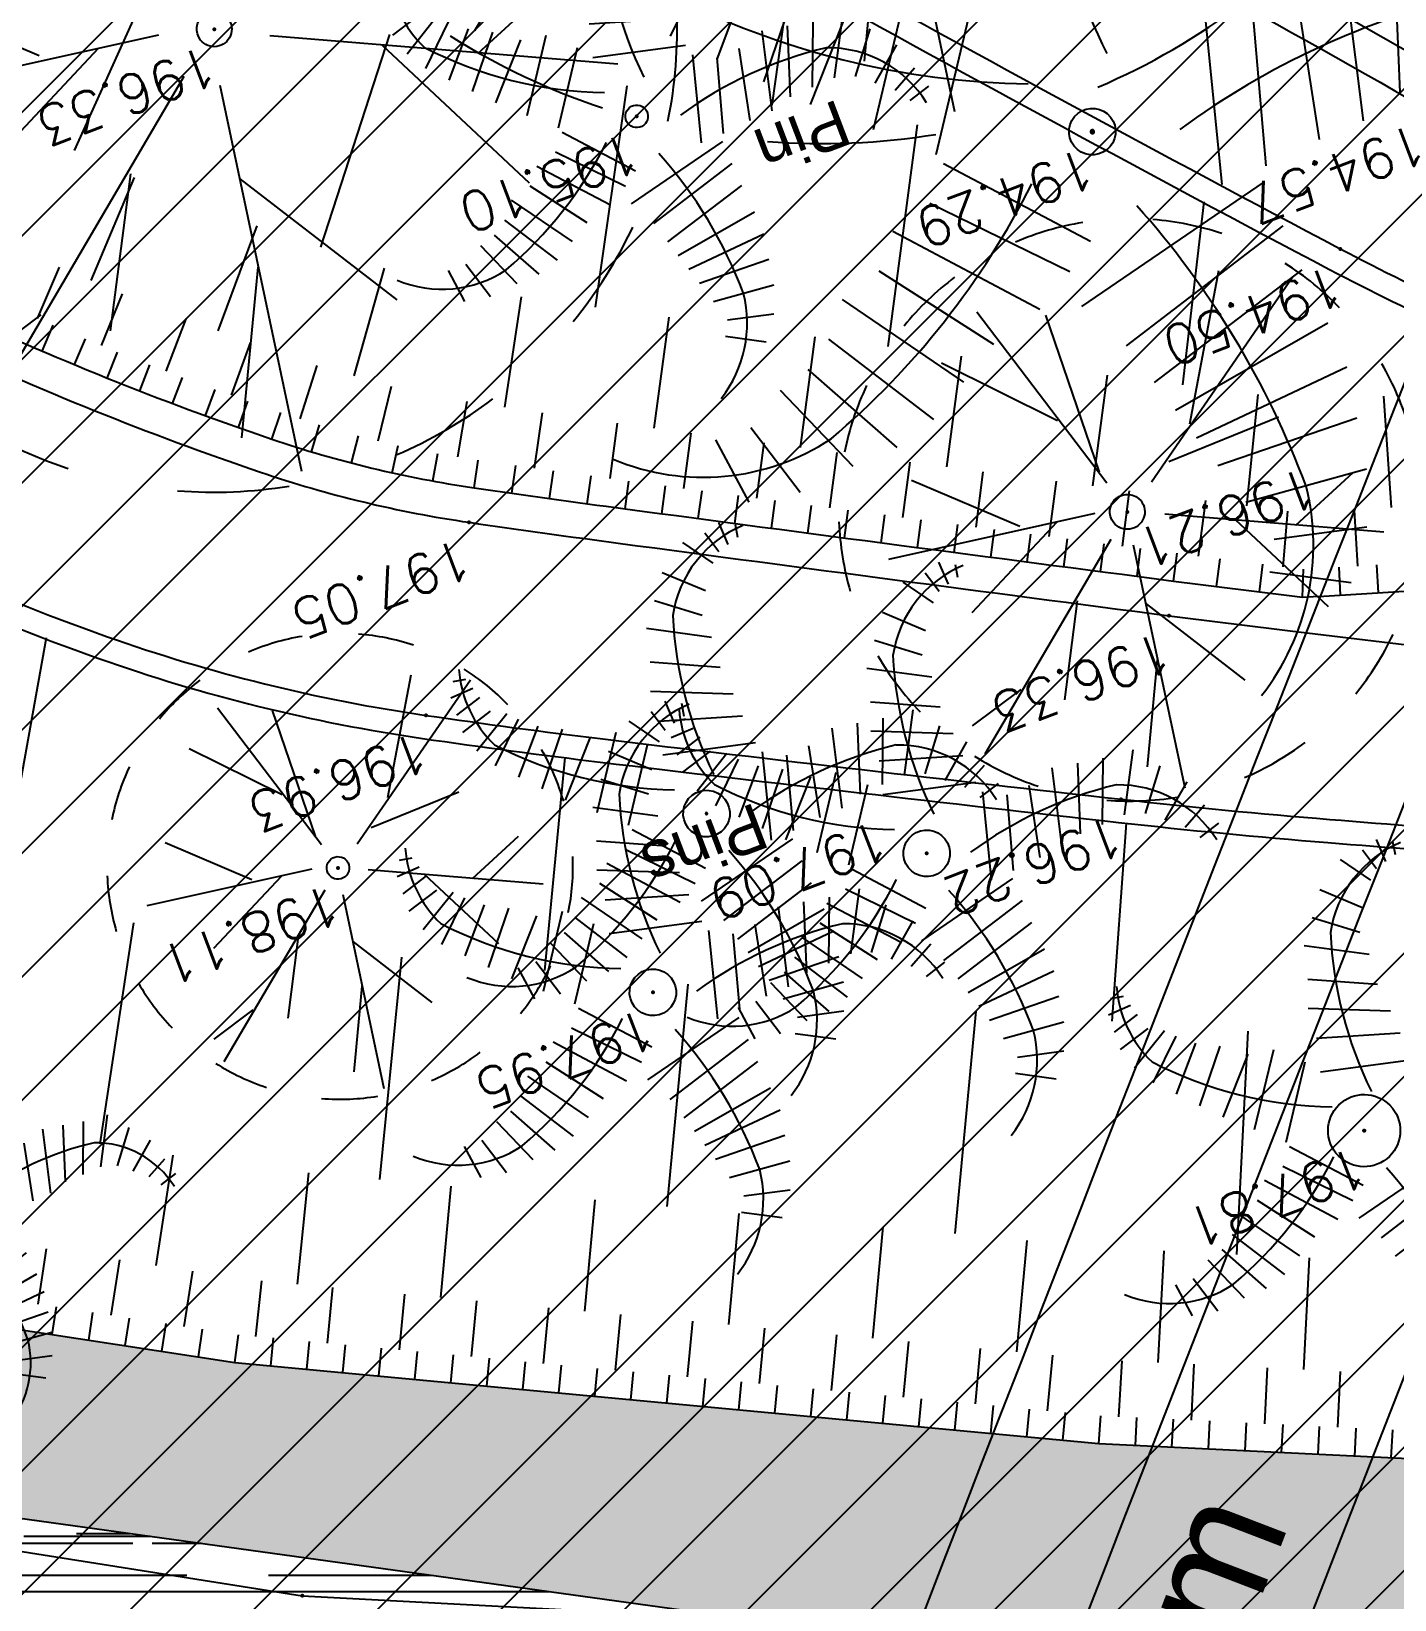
# Model space of a CAD drawing. Header units: metres. Extents: x 1841041 to 1841282, y 5171502 to 5171751.
# Drawn here: x 1841188.71 to 1841200.42, y 5171572.43 to 5171585.9 of the extents above; entities that cross this region are included whole.
import ezdxf
from ezdxf.lldxf.tags import DXFTag

# ---------------------------------------------------------------- set-up
doc = ezdxf.new("R2010")
doc.units = ezdxf.units.M
doc.header["$PDSIZE"] = -0.004
for name, color, linetype, true_color in [('DWG_280-140115-P - Général', 7, 'Continuous', 0x999999), ('Fond topo - SUPP', 7, 'Continuous', 0x999999), ('Fond topo - TAL', 7, 'Continuous', 0x7f3f00), ('Fond topo - TAL_HAC', 7, 'Continuous', 0xa57c00), ('Fond topo - VEG', 3, 'Continuous', 0x00ff00), ('Fond topo - VEG_TXT_ESSENCE', 3, 'Continuous', 0x00ff00), ('SA - béton balayé', 7, 'Continuous', 0xc0c0c0), ('SA - EBC', 7, 'Continuous', 0x4f7f3f), ('SA - gazon', 7, 'Continuous', 0xccffcc), ('SA - Limite terrain', 1, 'LIMITE_CADASTRALE', 0xff0000)]:
    doc.layers.add(name, color=color, linetype=linetype, true_color=true_color)
for name, color, linetype, lineweight, true_color in [('Fond topo - P', 3, 'Continuous', 50, 0x00ff00), ('Fond topo - VOI', 7, 'Continuous', 25, 0x999999), ('Fond topo - Z_500', 1, 'Continuous', 9, 0xff0000)]:
    doc.layers.add(name, color=color, linetype=linetype, lineweight=lineweight, true_color=true_color)
doc.layers.add('SA - limite revêtement', color=7, linetype='Continuous')
doc.styles.add('2000_ARIAL', font='arial.ttf', dxfattribs={"height": 0.4})
doc.styles.add('Futura Std Book', font='arial.ttf')
doc.styles.add('SIMPLEX', font='simplex_.ttf', dxfattribs={"height": 1.25})
tags = doc.linetypes.add('L16', pattern=[0.375, 0.3, -0.075]).pattern_tags.tags
tags[6:7] = [DXFTag(74, 4), DXFTag(75, 0), DXFTag(340, '0'), DXFTag(46, 0.0), DXFTag(50, 0.0), DXFTag(44, 0.0), DXFTag(45, 0.0)]
tags[4:5] = [DXFTag(74, 4), DXFTag(75, 0), DXFTag(340, '0'), DXFTag(46, 0.0), DXFTag(50, 0.0), DXFTag(44, 0.0), DXFTag(45, 0.0)]
tags = doc.linetypes.add('L8', pattern=[0.225, 0.15, -0.075]).pattern_tags.tags
tags[6:7] = [DXFTag(74, 4), DXFTag(75, 0), DXFTag(340, '0'), DXFTag(46, 0.0), DXFTag(50, 0.0), DXFTag(44, 0.0), DXFTag(45, 0.0)]
tags[4:5] = [DXFTag(74, 4), DXFTag(75, 0), DXFTag(340, '0'), DXFTag(46, 0.0), DXFTag(50, 0.0), DXFTag(44, 0.0), DXFTag(45, 0.0)]
tags = doc.linetypes.add('LIMITE_CADASTRALE', pattern=[13, 8, -2, 1, -2]).pattern_tags.tags
tags[10:11] = [DXFTag(74, 4), DXFTag(75, 0), DXFTag(340, '0'), DXFTag(46, 0.0), DXFTag(50, 0.0), DXFTag(44, 0.0), DXFTag(45, 0.0)]
tags[8:9] = [DXFTag(74, 4), DXFTag(75, 0), DXFTag(340, '0'), DXFTag(46, 0.0), DXFTag(50, 0.0), DXFTag(44, 0.0), DXFTag(45, 0.0)]
tags[6:7] = [DXFTag(74, 4), DXFTag(75, 0), DXFTag(340, '0'), DXFTag(46, 0.0), DXFTag(50, 0.0), DXFTag(44, 0.0), DXFTag(45, 0.0)]
tags[4:5] = [DXFTag(74, 4), DXFTag(75, 0), DXFTag(340, '0'), DXFTag(46, 0.0), DXFTag(50, 0.0), DXFTag(44, 0.0), DXFTag(45, 0.0)]
tags = doc.linetypes.add('STYLE_15', pattern=[0.833312, 0.5, -0.166624, 0.055544, -0.111144]).pattern_tags.tags
tags[10:11] = [DXFTag(74, 4), DXFTag(75, 0), DXFTag(340, '0'), DXFTag(46, 0.0), DXFTag(50, 0.0), DXFTag(44, 0.0), DXFTag(45, 0.0)]
tags[8:9] = [DXFTag(74, 4), DXFTag(75, 0), DXFTag(340, '0'), DXFTag(46, 0.0), DXFTag(50, 0.0), DXFTag(44, 0.0), DXFTag(45, 0.0)]
tags[6:7] = [DXFTag(74, 4), DXFTag(75, 0), DXFTag(340, '0'), DXFTag(46, 0.0), DXFTag(50, 0.0), DXFTag(44, 0.0), DXFTag(45, 0.0)]
tags[4:5] = [DXFTag(74, 4), DXFTag(75, 0), DXFTag(340, '0'), DXFTag(46, 0.0), DXFTag(50, 0.0), DXFTag(44, 0.0), DXFTag(45, 0.0)]

# ---------------------------------------------------------------- blocks, each defined once
blk = doc.blocks.new('PTOPO')
at = {"color": 0, "ltscale": 2}
blk.add_point((0, 0), dxfattribs=at)
blk = doc.blocks.new('RESINEUX')
at = {"ltscale": 2}
for p, q in [((-0.0742, 0.4288), (-0.0142, 0.4188)), ((-0.0942, 0.3888), (-0.0242, 0.3888)), ((-0.1042, 0.3388), (-0.0142, 0.3488)), ((-0.1142, 0.2988), (-0.0142, 0.3188)), ((-0.1142, 0.2589), (-0.0042, 0.2889)), ((-0.1042, 0.2189), (0.0158, 0.2589)), ((0.3258, 0.2489), (0.3458, 0.1689)), ((0.3658, 0.2489), (0.3658, 0.1889)), ((0.2858, 0.2389), (0.3258, 0.1589)), ((0.3958, 0.2389), (0.3958, 0.1889)), ((-0.0942, 0.1789), (0.0158, 0.2189)), ((0.2458, 0.2189), (0.2958, 0.1389)), ((0.4258, 0.2289), (0.4158, 0.1889)), ((0.4458, 0.2089), (0.4358, 0.1889)), ((0.2058, 0.1989), (0.2658, 0.1089)), ((-0.0942, 0.1289), (0.0358, 0.1889)), ((0.1658, 0.1789), (0.2258, 0.0789)), ((-0.0842, 0.0889), (0.0358, 0.1489)), ((0.1158, 0.1489), (0.2058, 0.0389)), ((-0.4442, 0.0589), (-0.3942, 0.1089)), ((-0.0742, 0.0589), (0.0558, 0.1189)), ((0.0658, 0.1189), (0.1558, 0.0089)), ((-0.1242, -0.0911), (-0.1142, 0.0989)), ((-0.4142, 0.0189), (-0.3742, 0.0889)), ((-0.3742, -0.0111), (-0.3342, 0.0889)), ((-0.3342, -0.0311), (-0.2942, 0.0889)), ((-0.2942, -0.0511), (-0.2642, 0.0889)), ((-0.2542, -0.0611), (-0.2342, 0.0889)), ((-0.2042, -0.0711), (-0.2042, 0.0889)), ((-0.1642, -0.0811), (-0.1642, 0.0889)), ((0.0458, -0.1411), (0.1258, -0.0011)), ((0.0958, -0.1511), (0.1758, -0.0311)), ((0.1358, -0.1611), (0.2258, -0.0511)), ((-0.1042, -0.0611), (0.0258, -0.1411)), ((0.1858, -0.1711), (0.2658, -0.0811)), ((-0.1142, -0.1011), (-0.0042, -0.1711)), ((0.2358, -0.1911), (0.3158, -0.1111)), ((-0.1242, -0.1511), (-0.0142, -0.2111)), ((0.2758, -0.2011), (0.3458, -0.1511)), ((-0.1342, -0.1911), (-0.0142, -0.2611)), ((0.3058, -0.2311), (0.3758, -0.1911)), ((-0.1342, -0.2311), (-0.0342, -0.3011)), ((0.3358, -0.2711), (0.3958, -0.2511)), ((-0.1442, -0.2711), (-0.0542, -0.3411)), ((0.3858, -0.2911), (0.3458, -0.2911)), ((-0.1542, -0.3111), (-0.0742, -0.3911)), ((0.3458, -0.3111), (0.3858, -0.3211)), ((0.3658, -0.3411), (0.3458, -0.3311)), ((-0.1742, -0.3411), (-0.1242, -0.4111)), ((-0.2042, -0.3611), (-0.1742, -0.4311)), ((-0.2642, -0.3911), (-0.2642, -0.4311)), ((-0.2342, -0.3811), (-0.2242, -0.4311))]:
    blk.add_line(p, q, dxfattribs=at)
for centre, major_axis, start_param, end_param in [((0.1258, 0.3258), (-0.1414, 0.1414), 6.018768, 7.001196), ((0.6266, 0.375), (0.4958, 0.4958), 2.407115, 2.808262), ((0.6156, -0.413), (-0.4942, 0.4942), 5.940864, 6.402329), ((0.3468, 0.0209), (0.1414, 0.1414), 0.208235, 0.940366), ((-0.2712, 0.2319), (-0.1485, 0.1485), 1.039501, 1.948538), ((-0.1323, 0.7717), (0.5413, 0.5413), 3.632642, 4.003215), ((0, 0), (-0.00113, 0.00113), 3.926991, 7.068583), ((0, 0), (-0.00113, 0.00113), 0.785398, 3.926991), ((-0.0912, -0.738), (0.4956, 0.4956), 0.182257, 0.588325), ((-0.7447, -0.0468), (-0.4954, 0.4954), 3.50903, 3.906773), ((0.1628, -0.3001), (-0.1414, 0.1414), 3.670881, 4.697746), ((-0.2652, -0.2121), (-0.1414, 0.1414), 2.259521, 3.289317)]:
    blk.add_ellipse(centre, major_axis=major_axis, ratio=1, start_param=start_param, end_param=end_param, dxfattribs=at)
blk = doc.blocks.new('VEG14')
at = {"ltscale": 2, "flags": 128}
for points in [[(0.5, 0, -1), (-0.5, 0, -1)], [(0.016, 0, -1), (-0.016, 0, -1)]]:
    blk.add_lwpolyline(points, format="xyb", close=True, dxfattribs=at)
blk = doc.blocks.new('VEG12')
at = {"color": 0, "ltscale": 2}
for p, q in [((0.0182, 0.0574), (0.1004, 0.4729)), ((0.0575, 0.2534), (0.1455, 0.4147)), ((0.0379, 0.1585), (-0.0659, 0.3441)), ((-0.1588, 0.086), (-0.246, 0.2846)), ((0.0498, 0.0338), (0.3916, 0.2859)), ((0.1439, 0.1075), (0.23, 0.254)), ((0.2917, 0.2086), (0.3924, 0.2333)), ((-0.0523, 0.0298), (-0.3836, 0.2046)), ((-0.25, 0.1351), (-0.3756, 0.0911)), ((0.1229, -0.0299), (0.3172, 0.0554)), ((0.0576, -0.0177), (0.4119, -0.0841)), ((-0.0527, -0.0292), (-0.4124, -0.2566)), ((-0.0936, -0.0498), (-0.2956, -0.0465)), ((0.1841, -0.0476), (0.3231, -0.1928)), ((0.0183, -0.0574), (0.1076, -0.4128)), ((0.0226, -0.0796), (0.0016, -0.3618)), ((-0.1518, -0.0948), (-0.3, -0.3159)), ((0.0537, -0.1885), (0.1973, -0.3567))]:
    blk.add_line(p, q, dxfattribs=at)
at = {"ltscale": 2}
for start, end in [(90, 103.8462), (62.3077, 76.1538), (117.6923, 131.5385), (34.6154, 48.4615), (145.3846, 159.2308), (6.9231, 20.7692), (173.0769, 186.9231), (339.2308, 353.0769), (200.7692, 214.6154), (311.5385, 325.3846), (228.4615, 242.3077), (283.8462, 297.6923), (256.1538, 270)]:
    blk.add_arc((0, 0), 0.497, start, end, dxfattribs=at)
blk = doc.blocks.new('VEG14A')
at = {"ltscale": 2, "flags": 128}
for points in [[(0.5, 0, -1), (-0.5, 0, -1)], [(0.016, 0, -1), (-0.016, 0, -1)]]:
    blk.add_lwpolyline(points, format="xyb", close=True, dxfattribs=at)
blk = doc.blocks.new('RESINEUXA')
at = {"ltscale": 2}
for p, q in [((-0.0742, 0.4288), (-0.0142, 0.4188)), ((-0.0942, 0.3888), (-0.0242, 0.3888)), ((-0.1042, 0.3388), (-0.0142, 0.3488)), ((-0.1142, 0.2988), (-0.0142, 0.3188)), ((-0.1142, 0.2589), (-0.0042, 0.2889)), ((-0.1042, 0.2189), (0.0158, 0.2589)), ((0.3258, 0.2489), (0.3458, 0.1689)), ((0.3658, 0.2489), (0.3658, 0.1889)), ((-0.0942, 0.1789), (0.0158, 0.2189)), ((0.2458, 0.2189), (0.2958, 0.1389)), ((0.2858, 0.2389), (0.3258, 0.1589)), ((0.3958, 0.2389), (0.3958, 0.1889)), ((0.4258, 0.2289), (0.4158, 0.1889)), ((0.2058, 0.1989), (0.2658, 0.1089)), ((0.4458, 0.2089), (0.4358, 0.1889)), ((-0.0942, 0.1289), (0.0358, 0.1889)), ((0.1658, 0.1789), (0.2258, 0.0789)), ((-0.0842, 0.0889), (0.0358, 0.1489)), ((0.1158, 0.1489), (0.2058, 0.0389)), ((-0.4442, 0.0589), (-0.3942, 0.1089)), ((-0.0742, 0.0589), (0.0558, 0.1189)), ((0.0658, 0.1189), (0.1558, 0.0089)), ((-0.4142, 0.0189), (-0.3742, 0.0889)), ((-0.3742, -0.0111), (-0.3342, 0.0889)), ((-0.3342, -0.0311), (-0.2942, 0.0889)), ((-0.2942, -0.0511), (-0.2642, 0.0889)), ((-0.2542, -0.0611), (-0.2342, 0.0889)), ((-0.2042, -0.0711), (-0.2042, 0.0889)), ((-0.1642, -0.0811), (-0.1642, 0.0889)), ((-0.1242, -0.0911), (-0.1142, 0.0989)), ((0.0458, -0.1411), (0.1258, -0.0011)), ((0.0958, -0.1511), (0.1758, -0.0311)), ((0.1358, -0.1611), (0.2258, -0.0511)), ((-0.1042, -0.0611), (0.0258, -0.1411)), ((-0.1142, -0.1011), (-0.0042, -0.1711)), ((0.1858, -0.1711), (0.2658, -0.0811)), ((0.2358, -0.1911), (0.3158, -0.1111)), ((-0.1242, -0.1511), (-0.0142, -0.2111)), ((0.2758, -0.2011), (0.3458, -0.1511)), ((-0.1342, -0.1911), (-0.0142, -0.2611)), ((0.3058, -0.2311), (0.3758, -0.1911)), ((-0.1342, -0.2311), (-0.0342, -0.3011)), ((0.3358, -0.2711), (0.3958, -0.2511)), ((-0.1442, -0.2711), (-0.0542, -0.3411)), ((0.3858, -0.2911), (0.3458, -0.2911)), ((-0.1542, -0.3111), (-0.0742, -0.3911)), ((0.3458, -0.3111), (0.3858, -0.3211)), ((-0.1742, -0.3411), (-0.1242, -0.4111)), ((0.3658, -0.3411), (0.3458, -0.3311)), ((-0.2042, -0.3611), (-0.1742, -0.4311)), ((-0.2642, -0.3911), (-0.2642, -0.4311)), ((-0.2342, -0.3811), (-0.2242, -0.4311))]:
    blk.add_line(p, q, dxfattribs=at)
for centre, major_axis, start_param, end_param in [((0.1258, 0.3258), (-0.1414, 0.1414), 6.018768, 7.001196), ((0.6266, 0.375), (0.4958, 0.4958), 2.407115, 2.808262), ((0.6156, -0.413), (-0.4942, 0.4942), 5.940864, 6.402329), ((0.3468, 0.0209), (0.1414, 0.1414), 0.208235, 0.940366), ((-0.2712, 0.2319), (-0.1485, 0.1485), 1.039501, 1.948538), ((-0.1323, 0.7717), (0.5413, 0.5413), 3.632642, 4.003215), ((0, 0), (-0.00113, 0.00113), 3.926991, 7.068583), ((0, 0), (-0.00113, 0.00113), 0.785398, 3.926991), ((-0.0912, -0.738), (0.4956, 0.4956), 0.182257, 0.588325), ((-0.7447, -0.0468), (-0.4954, 0.4954), 3.50903, 3.906773), ((0.1628, -0.3001), (-0.1414, 0.1414), 3.670881, 4.697746), ((-0.2652, -0.2121), (-0.1414, 0.1414), 2.259521, 3.289317)]:
    blk.add_ellipse(centre, major_axis=major_axis, ratio=1, start_param=start_param, end_param=end_param, dxfattribs=at)

msp = doc.modelspace()

# ---------------------------------------------------------------- hatches: boundary and pattern name
at = {"layer": 'SA - béton balayé', "true_color": 0x333333}
h = msp.add_hatch(dxfattribs=at)
h.set_pattern_fill('BETON_BALAYE', color=250, scale=0.5, style=0, pattern_type=2)
h.set_pattern_definition([(0, (0, 0), (1.1, 0.5), [7.5, -1, 2.5, -0.5]), (0, (0.665, 0.25), (-0.5, 0.665), [1.5, -0.165, 3, -0.375]), (0, (0.25, 0.425), (2.6, 0.335), [4, -0.7, 2, -0.5])])
h.paths.add_polyline_path([(1841182.8, 5171571.317), (1841183.546, 5171574.016, 0.027041), (1841185.928, 5171573.505), (1841195.64, 5171572.157, -0.047056), (1841206.407, 5171570.627), (1841211.053, 5171569.306, -0.160303), (1841221.316, 5171562.812), (1841219.146, 5171561.043, 0.161283), (1841210.285, 5171566.614), (1841205.721, 5171567.913, 0.047135), (1841195.447, 5171569.363), (1841194.594, 5171569.475), (1841191.034, 5171569.969), (1841185.49, 5171570.739, -0.028482)])
at = {"layer": 'SA - EBC'}
h = msp.add_hatch(dxfattribs=at)
h.set_pattern_fill('_USER', color=256, scale=0.75, angle=-315, style=0, pattern_type=0)
h.set_pattern_definition([(-315, (0, 0), (-0.53033008589, 0.53033008589), [])])
h.paths.add_polyline_path([(1841240.534, 5171532.517), (1841223.858, 5171528.248), (1841224.01, 5171523.735), (1841215.546, 5171521.188), (1841206.867, 5171520.73), (1841199.288, 5171522.079, -0.324865), (1841192.336, 5171537.762, -0.281489), (1841198.593, 5171544.348), (1841208.019, 5171546.089, 0.169529), (1841223.027, 5171552.904, 0.334069), (1841223.933, 5171558.384, 0.093266), (1841218.106, 5171565.785, 0.153139), (1841209.915, 5171569.383), (1841196.461, 5171570.747), (1841184.639, 5171572.666, -0.164253), (1841172.868, 5171578.891), (1841170.874, 5171582.969), (1841169.21, 5171588.234), (1841165.841, 5171613.228, 0.439037), (1841171.519, 5171626.789, -0.093363), (1841170.025, 5171632.776, 0.104272), (1841169.166, 5171635.926), (1841165.419, 5171643.527), (1841173.007, 5171649.253), (1841177.046, 5171643.718), (1841174.916, 5171642.14), (1841179.537, 5171635.905, -0.200983), (1841180.559, 5171631.747), (1841180.292, 5171622.575), (1841180.777, 5171620.648), (1841185.185, 5171612.577), (1841196.958, 5171597.371), (1841207.556, 5171599.215, 0.121418), (1841225.087, 5171583.268, 0.010183), (1841229.876, 5171580.798), (1841223.376, 5171579.977), (1841224.011, 5171569.377), (1841231.451, 5171569.403), (1841238.914, 5171543.826), (1841240.956, 5171534.586)])
at = {"layer": 'SA - gazon'}
msp.add_hatch(color=256, dxfattribs=at).paths.add_polyline_path([(1841158.202, 5171605.768, 0.034701), (1841160.193, 5171604.258, -0.162566), (1841166.08, 5171596.86), (1841169.157, 5171588.428), (1841170.012, 5171586.459), (1841170.804, 5171584.558), (1841173.493, 5171582.465), (1841175.457, 5171579.882), (1841178.024, 5171578.14), (1841182.005, 5171576.487), (1841186.068, 5171575.141), (1841190.463, 5171574.469), (1841197.882, 5171573.772), (1841202.907, 5171573.528), (1841204.792, 5171574.002), (1841210.008, 5171575.365, -0.035858), (1841211.538, 5171573.732, -0.034053), (1841212.826, 5171571.902, -0.057157), (1841214.371, 5171568.541), (1841214.226, 5171568.209, 0.043289), (1841211.053, 5171569.306), (1841206.407, 5171570.627, 0.047056), (1841195.64, 5171572.157), (1841185.928, 5171573.505, -0.272031), (1841168.218, 5171588.085), (1841165.207, 5171596.324, 0.166338), (1841159.662, 5171603.41, -0.025418), (1841158.553, 5171604.162), (1841158.361, 5171604.689), (1841158.24, 5171605.302)])

# ---------------------------------------------------------------- linework, layer by layer
at = {"layer": 'DWG_280-140115-P - Général', "color": 8, "linetype": 'STYLE_15', "ltscale": 10, "true_color": 0x808080, "elevation": 0, "flags": 128}
for points in [[(1841178.794, 5171511.652, -0.068959), (1841193.224, 5171564.104, -0.008808), (1841215.322, 5171619.15, -0.045205), (1841239.704, 5171671.472)], [(1841179.897, 5171513.317, -0.064022), (1841193.781, 5171561.912, -0.008808), (1841215.879, 5171616.958, -0.045205), (1841240.262, 5171669.28)], [(1841181.258, 5171510.394, -0.067016), (1841195.482, 5171561.328, -0.008808), (1841217.58, 5171616.374, -0.045205), (1841241.962, 5171668.696)]]:
    msp.add_lwpolyline(points, format="xyb", dxfattribs=at)
at = {"layer": 'Fond topo - SUPP', "linetype": 'L16', "ltscale": 2, "flags": 128}
msp.add_lwpolyline([(1841165.25, 5171596.204), (1841168.171, 5171588.041, 0.051756), (1841171.899, 5171581.767, 0.076838), (1841175.254, 5171578.462, 0.017992), (1841179.45, 5171575.662), (1841182.745, 5171574.158), (1841185.372, 5171573.466), (1841188.527, 5171572.861), (1841191.041, 5171572.465), (1841195.492, 5171572.229), (1841199.646, 5171571.838), (1841203.787, 5171571.189), (1841210.295, 5171569.414), (1841214.371, 5171568.541), (1841218.04, 5171567.458), (1841221.18, 5171564.657), (1841223.593, 5171559.968), (1841225.479, 5171555.311), (1841228.295, 5171548.594), (1841230.576, 5171541.493), (1841231.485, 5171538.365), (1841231.875, 5171537.59, 0.229196), (1841234.17, 5171535.897), (1841235.232, 5171536.511), (1841235.86, 5171538.083), (1841235.939, 5171541.921), (1841235.86, 5171545.77), (1841234.649, 5171552.603), (1841234.041, 5171555.731), (1841232.709, 5171563.433), (1841231.665, 5171569.898), (1841230.846, 5171577.14)], format="xyb", dxfattribs=at)
at = {"layer": 'Fond topo - TAL', "linetype": 'L8', "ltscale": 2, "flags": 128}
for points in [[(1841203.627, 5171581.989, 0.20257), (1841203.225, 5171582.347, -0.007879), (1841200.953, 5171583.322, -0.016125), (1841199.863, 5171583.853, -0.005612), (1841195.291, 5171586.331, -0.02311), (1841194.201, 5171587.005, -0.026569), (1841192.519, 5171588.294, -0.038682), (1841191.475, 5171589.334, -0.007175), (1841190.482, 5171590.525, -0.004925), (1841189.08, 5171592.291, -0.003634), (1841187.286, 5171594.632, -0.005756), (1841186.18, 5171596.133, -0.020865), (1841184.798, 5171598.233, -0.015288), (1841183.13, 5171601.218, -0.009987), (1841181.988, 5171603.53, -0.024217), (1841181.576, 5171604.529, -0.004069), (1841181.157, 5171605.738, -0.001172), (1841179.748, 5171609.938, -0.00153), (1841178.267, 5171614.436, -0.006278), (1841177.922, 5171615.542, -0.029549), (1841177.709, 5171616.446, -0.007898), (1841177.182, 5171619.796, -0.009535), (1841176.839, 5171622.613, -0.026337), (1841176.8, 5171623.398)], [(1841167.579, 5171602.565, 0.001165), (1841169.392, 5171599.854, 0.002306), (1841170.318, 5171598.49, 0.000306), (1841173.507, 5171593.845, 0.003733), (1841173.773, 5171593.464, 0.02303), (1841175.109, 5171591.753, 0.010697), (1841178.207, 5171588.297, 0.003772), (1841178.521, 5171587.966, 0.001383), (1841179.382, 5171587.078, 0.036619), (1841182.601, 5171584.226, 0.037524), (1841186.121, 5171581.937, 0.040286), (1841189.294, 5171580.515, 0.049171), (1841192.074, 5171579.828, 0.006034), (1841193.598, 5171579.625, 0.002064), (1841198.051, 5171579.107, 0.007761), (1841199.849, 5171578.934, 0.004422), (1841202.983, 5171578.708), (1841206.334, 5171578.158)]]:
    msp.add_lwpolyline(points, format="xyb", dxfattribs=at)
at = {"layer": 'Fond topo - TAL', "ltscale": 2, "flags": 128}
for points in [[(1841165.559, 5171615.384), (1841165.376, 5171613.655), (1841165.842, 5171612.243), (1841168.318, 5171606.711, 0.017224), (1841169.16, 5171604.599, 0.043052), (1841169.576, 5171603.838, 0.001178), (1841171.452, 5171601.027, 0.002428), (1841172.371, 5171599.672, 0.001967), (1841175.11, 5171595.708, 0.009053), (1841175.718, 5171594.868, 0.021509), (1841176.292, 5171594.169, 0.003756), (1841179.872, 5171590.234, 0.006031), (1841182.014, 5171587.971, 0.008025), (1841183.668, 5171586.319, 0.048459), (1841185.329, 5171584.998, 0.034307), (1841187.983, 5171583.525, 0.027604), (1841190.779, 5171582.399, 0.045742), (1841192.516, 5171581.981, 0.003042), (1841193.814, 5171581.8, 0.000841), (1841198.524, 5171581.18, 0.002454), (1841199.632, 5171581.041, 0.019667), (1841202.562, 5171581.299)], [(1841212.045, 5171583.855, -0.342514), (1841206.678, 5171582.603), (1841202.553, 5171584.578), (1841196.76, 5171587.875), (1841194.002, 5171589.743), (1841191.88, 5171591.69), (1841189.445, 5171594.752), (1841186.551, 5171599.012), (1841184.65, 5171602.137)]]:
    msp.add_lwpolyline(points, format="xyb", dxfattribs=at)
msp.add_lwpolyline([(1841166.72, 5171603.863), (1841166.184, 5171603.033), (1841165.884, 5171601.475), (1841166.322, 5171599.467), (1841167.51, 5171597.064), (1841168.602, 5171594.574), (1841169.077, 5171592.555), (1841169.462, 5171589.779), (1841170.012, 5171586.459), (1841170.804, 5171584.558), (1841173.493, 5171582.465), (1841175.457, 5171579.882), (1841178.024, 5171578.14), (1841182.005, 5171576.487), (1841186.068, 5171575.141), (1841190.463, 5171574.469), (1841197.882, 5171573.772), (1841202.907, 5171573.528), (1841204.792, 5171574.002)], dxfattribs=at)
at = {"layer": 'Fond topo - TAL_HAC', "ltscale": 2}
for p, q in [((1841189.085, 5171584.877), (1841189.873, 5171586.628)), ((1841195.078, 5171585.266), (1841195.23, 5171586.369)), ((1841191.2, 5171584.047), (1841191.793, 5171585.873)), ((1841193.558, 5171583.533), (1841193.831, 5171585.434)), ((1841196.074, 5171583.195), (1841196.325, 5171585.099)), ((1841189.228, 5171583.761), (1841189.601, 5171584.646)), ((1841198.604, 5171582.864), (1841198.788, 5171584.436)), ((1841190.32, 5171583.329), (1841190.653, 5171584.229)), ((1841188.766, 5171583.435), (1841188.957, 5171583.875)), ((1841191.488, 5171582.941), (1841191.746, 5171583.866)), ((1841189.317, 5171583.203), (1841189.498, 5171583.647)), ((1841192.78, 5171582.672), (1841192.925, 5171583.621)), ((1841188.808, 5171583.155), (1841188.903, 5171583.376)), ((1841189.872, 5171582.982), (1841190.044, 5171583.431)), ((1841194.064, 5171582.493), (1841194.191, 5171583.445)), ((1841189.086, 5171583.038), (1841189.178, 5171583.259)), ((1841190.433, 5171582.775), (1841190.595, 5171583.226)), ((1841195.321, 5171582.326), (1841195.447, 5171583.278)), ((1841189.365, 5171582.923), (1841189.455, 5171583.146)), ((1841196.577, 5171582.161), (1841196.702, 5171583.112)), ((1841189.646, 5171582.812), (1841189.733, 5171583.036)), ((1841189.927, 5171582.704), (1841190.012, 5171582.929)), ((1841191.022, 5171582.573), (1841191.169, 5171583.03)), ((1841197.832, 5171581.996), (1841197.956, 5171582.948)), ((1841190.21, 5171582.6), (1841190.292, 5171582.825)), ((1841191.694, 5171582.385), (1841191.807, 5171582.852)), ((1841190.494, 5171582.498), (1841190.574, 5171582.724)), ((1841192.378, 5171582.247), (1841192.456, 5171582.721)), ((1841199.152, 5171581.826), (1841199.251, 5171582.781)), ((1841200.397, 5171581.81), (1841200.33, 5171582.767)), ((1841190.779, 5171582.399), (1841190.856, 5171582.626)), ((1841191.12, 5171582.29), (1841191.189, 5171582.52)), ((1841193.036, 5171582.149), (1841193.103, 5171582.624)), ((1841193.684, 5171582.06), (1841193.748, 5171582.535)), ((1841191.464, 5171582.194), (1841191.525, 5171582.426)), ((1841194.317, 5171581.975), (1841194.38, 5171582.451)), ((1841191.812, 5171582.11), (1841191.864, 5171582.344)), ((1841192.163, 5171582.039), (1841192.206, 5171582.275)), ((1841194.944, 5171581.892), (1841195.007, 5171582.368)), ((1841195.572, 5171581.809), (1841195.635, 5171582.285)), ((1841192.516, 5171581.981), (1841192.551, 5171582.219)), ((1841192.84, 5171581.934), (1841192.874, 5171582.172)), ((1841193.165, 5171581.889), (1841193.198, 5171582.126)), ((1841196.2, 5171581.726), (1841196.263, 5171582.202)), ((1841196.828, 5171581.643), (1841196.89, 5171582.119)), ((1841193.489, 5171581.844), (1841193.522, 5171582.082)), ((1841193.814, 5171581.8), (1841193.846, 5171582.038)), ((1841194.128, 5171581.758), (1841194.16, 5171581.996)), ((1841197.456, 5171581.561), (1841197.518, 5171582.037)), ((1841194.442, 5171581.716), (1841194.474, 5171581.954)), ((1841194.756, 5171581.675), (1841194.787, 5171581.913)), ((1841195.07, 5171581.633), (1841195.101, 5171581.871)), ((1841198.084, 5171581.479), (1841198.146, 5171581.955)), ((1841198.739, 5171581.394), (1841198.8, 5171581.87)), ((1841195.384, 5171581.591), (1841195.415, 5171581.829)), ((1841195.698, 5171581.55), (1841195.729, 5171581.788)), ((1841196.012, 5171581.509), (1841196.043, 5171581.747)), ((1841199.466, 5171581.303), (1841199.504, 5171581.781)), ((1841200.107, 5171581.308), (1841200.077, 5171581.787)), ((1841196.326, 5171581.467), (1841196.357, 5171581.705)), ((1841196.64, 5171581.426), (1841196.671, 5171581.664)), ((1841196.954, 5171581.385), (1841196.985, 5171581.623)), ((1841197.268, 5171581.344), (1841197.299, 5171581.582)), ((1841197.582, 5171581.303), (1841197.613, 5171581.541)), ((1841197.896, 5171581.262), (1841197.927, 5171581.5)), ((1841198.21, 5171581.221), (1841198.241, 5171581.459)), ((1841198.524, 5171581.18), (1841198.555, 5171581.418)), ((1841198.893, 5171581.133), (1841198.923, 5171581.371)), ((1841199.263, 5171581.086), (1841199.292, 5171581.325)), ((1841200.285, 5171581.079), (1841200.269, 5171581.318)), ((1841199.632, 5171581.041), (1841199.641, 5171581.281)), ((1841199.959, 5171581.059), (1841199.945, 5171581.298)), ((1841188.436, 5171578.426), (1841188.844, 5171580.695)), ((1841193.125, 5171577.835), (1841193.3, 5171579.665)), ((1841197.997, 5171577.4), (1841198.12, 5171579.1)), ((1841189.304, 5171576.346), (1841189.594, 5171578.244)), ((1841191.708, 5171576.039), (1841191.895, 5171577.95)), ((1841194.175, 5171575.807), (1841194.355, 5171577.719)), ((1841196.648, 5171575.575), (1841196.828, 5171577.487)), ((1841199.067, 5171575.396), (1841199.166, 5171577.313)), ((1841189.787, 5171575.301), (1841189.932, 5171576.25)), ((1841190.999, 5171575.142), (1841191.096, 5171576.097)), ((1841192.23, 5171575.026), (1841192.32, 5171575.982)), ((1841193.467, 5171574.91), (1841193.557, 5171575.866)), ((1841194.704, 5171574.794), (1841194.793, 5171575.749)), ((1841195.94, 5171574.677), (1841196.03, 5171575.633)), ((1841197.177, 5171574.561), (1841197.266, 5171575.517)), ((1841188.773, 5171574.97), (1841188.845, 5171575.445)), ((1841198.392, 5171574.468), (1841198.444, 5171575.426)), ((1841189.4, 5171574.874), (1841189.473, 5171575.349)), ((1841190.028, 5171574.778), (1841190.101, 5171575.253)), ((1841199.644, 5171574.407), (1841199.691, 5171575.366)), ((1841190.643, 5171574.693), (1841190.695, 5171575.17)), ((1841191.258, 5171574.635), (1841191.303, 5171575.113)), ((1841191.876, 5171574.577), (1841191.921, 5171575.055)), ((1841192.495, 5171574.519), (1841192.54, 5171574.997)), ((1841188.893, 5171574.709), (1841188.929, 5171574.946)), ((1841189.207, 5171574.661), (1841189.243, 5171574.898)), ((1841189.521, 5171574.613), (1841189.557, 5171574.85)), ((1841193.113, 5171574.461), (1841193.158, 5171574.939)), ((1841193.731, 5171574.403), (1841193.776, 5171574.881)), ((1841189.835, 5171574.565), (1841189.871, 5171574.802)), ((1841190.149, 5171574.517), (1841190.185, 5171574.754)), ((1841190.463, 5171574.469), (1841190.492, 5171574.707)), ((1841194.349, 5171574.345), (1841194.394, 5171574.823)), ((1841194.968, 5171574.287), (1841195.013, 5171574.764)), ((1841195.586, 5171574.228), (1841195.631, 5171574.706)), ((1841190.772, 5171574.44), (1841190.794, 5171574.679)), ((1841191.081, 5171574.411), (1841191.103, 5171574.65)), ((1841191.39, 5171574.382), (1841191.413, 5171574.621)), ((1841191.699, 5171574.353), (1841191.722, 5171574.592)), ((1841196.204, 5171574.17), (1841196.249, 5171574.648)), ((1841196.823, 5171574.112), (1841196.867, 5171574.59)), ((1841192.008, 5171574.324), (1841192.031, 5171574.563)), ((1841192.318, 5171574.295), (1841192.34, 5171574.534)), ((1841192.627, 5171574.266), (1841192.649, 5171574.505)), ((1841192.936, 5171574.237), (1841192.958, 5171574.475)), ((1841193.245, 5171574.207), (1841193.267, 5171574.446)), ((1841197.441, 5171574.054), (1841197.486, 5171574.532)), ((1841198.053, 5171574.003), (1841198.082, 5171574.483)), ((1841198.679, 5171573.973), (1841198.702, 5171574.453)), ((1841193.554, 5171574.178), (1841193.577, 5171574.417)), ((1841193.863, 5171574.149), (1841193.886, 5171574.388)), ((1841194.172, 5171574.12), (1841194.195, 5171574.359)), ((1841194.482, 5171574.091), (1841194.504, 5171574.33)), ((1841194.791, 5171574.062), (1841194.813, 5171574.301)), ((1841199.307, 5171573.943), (1841199.33, 5171574.422)), ((1841199.935, 5171573.912), (1841199.958, 5171574.392)), ((1841195.1, 5171574.033), (1841195.122, 5171574.272)), ((1841195.409, 5171574.004), (1841195.431, 5171574.243)), ((1841195.718, 5171573.975), (1841195.741, 5171574.214)), ((1841196.027, 5171573.946), (1841196.05, 5171574.185)), ((1841196.336, 5171573.917), (1841196.359, 5171574.156)), ((1841196.646, 5171573.888), (1841196.668, 5171574.127)), ((1841196.955, 5171573.859), (1841196.977, 5171574.098)), ((1841197.264, 5171573.83), (1841197.286, 5171574.069)), ((1841197.573, 5171573.801), (1841197.595, 5171574.04)), ((1841197.882, 5171573.772), (1841197.899, 5171574.011)), ((1841198.196, 5171573.756), (1841198.208, 5171573.996)), ((1841198.51, 5171573.741), (1841198.522, 5171573.981)), ((1841198.824, 5171573.726), (1841198.836, 5171573.966)), ((1841199.138, 5171573.711), (1841199.15, 5171573.95)), ((1841199.452, 5171573.695), (1841199.464, 5171573.935)), ((1841199.766, 5171573.68), (1841199.778, 5171573.92)), ((1841200.08, 5171573.665), (1841200.092, 5171573.905)), ((1841200.394, 5171573.65), (1841200.406, 5171573.889))]:
    msp.add_line(p, q, dxfattribs=at)
at = {"layer": 'Fond topo - VOI', "linetype": 'L16', "ltscale": 2, "flags": 128}
for points in [[(1841168.035, 5171606.61, 0.017224), (1841168.886, 5171604.479, 0.043052), (1841169.326, 5171603.672, 0.001178), (1841171.203, 5171600.86, 0.002428), (1841172.124, 5171599.503, 0.001967), (1841174.864, 5171595.537, 0.009053), (1841175.478, 5171594.688, 0.021509), (1841176.068, 5171593.969, 0.003756), (1841179.652, 5171590.031, 0.006031), (1841181.798, 5171587.762, 0.008025), (1841183.459, 5171586.103, 0.048459), (1841185.165, 5171584.746, 0.034307), (1841187.856, 5171583.253, 0.027604), (1841190.682, 5171582.115, 0.045742), (1841192.473, 5171581.684, 0.003042), (1841193.774, 5171581.503, 0.000841), (1841198.485, 5171580.882, 0.002454), (1841199.596, 5171580.744, 0.00119), (1841201.89, 5171580.474, 0.272986), (1841203.69, 5171581.124, 0.522962), (1841203.296, 5171582.534, -0.007861), (1841201.035, 5171583.504, -0.016125), (1841199.956, 5171584.03, -0.005612), (1841195.388, 5171586.506, -0.02311), (1841194.314, 5171587.17, -0.026569), (1841192.648, 5171588.446, -0.038682), (1841191.627, 5171589.464, -0.007175), (1841190.637, 5171590.651, -0.004925), (1841189.238, 5171592.414, -0.003634), (1841187.445, 5171594.753, -0.005756), (1841186.342, 5171596.25, -0.020865), (1841184.97, 5171598.336, -0.015288), (1841183.308, 5171601.31, -0.009987), (1841182.169, 5171603.615, -0.024217), (1841181.765, 5171604.596, -0.004069), (1841181.346, 5171605.802, -0.001172), (1841179.938, 5171610.002, -0.00153), (1841178.457, 5171614.498, -0.006278), (1841178.113, 5171615.599, -0.029549), (1841177.906, 5171616.481, -0.007898), (1841177.38, 5171619.824, -0.009535), (1841177.038, 5171622.633, -0.030494), (1841177.002, 5171623.518, -0.019597), (1841177.048, 5171624.307, -0.007385), (1841177.285, 5171626.392, -0.007038), (1841177.62, 5171628.739, -0.024758), (1841177.758, 5171629.4, -0.031167), (1841177.987, 5171630.097, 0.016245), (1841178.465, 5171631.421, 0.011406), (1841178.868, 5171632.762, 0.007491), (1841179.403, 5171634.824, 0.04895), (1841179.46, 5171635.225, 0.0172), (1841179.471, 5171636.376)], [(1841200.438, 5171592.991), (1841198.078, 5171594.253), (1841188.176, 5171600.413), (1841186.064, 5171601.834), (1841183.871, 5171603.081, 0.006613), (1841184.238, 5171602.169, 0.025333), (1841184.349, 5171601.937, 0.010824), (1841185.963, 5171599.113, 0.015467), (1841187.194, 5171597.199, 0.008576), (1841188.835, 5171594.9, 0.01028), (1841190.276, 5171593.034, 0.011064), (1841191.4, 5171591.7, 0.012766), (1841192.429, 5171590.591, 0.028526), (1841193.741, 5171589.392, 0.027273), (1841195.243, 5171588.299, 0.02091), (1841196.603, 5171587.498, -0.007089), (1841200.676, 5171585.247, -0.011935), (1841202.974, 5171583.861, -0.007297), (1841206.641, 5171581.452), (1841211.498, 5171577.249), (1841212.943, 5171575.914), (1841216.456, 5171572.224), (1841218.04, 5171567.458)], [(1841167.746, 5171602.675, 0.001165), (1841169.558, 5171599.966, 0.002306), (1841170.483, 5171598.603, 0.000306), (1841173.671, 5171593.959, 0.003733), (1841173.936, 5171593.58, 0.02303), (1841175.261, 5171591.883, 0.010697), (1841178.353, 5171588.433, 0.003772), (1841178.665, 5171588.105, 0.001383), (1841179.525, 5171587.218, 0.036619), (1841182.722, 5171584.385, 0.037524), (1841186.217, 5171582.112, 0.040286), (1841189.361, 5171580.704, 0.049171), (1841192.103, 5171580.026, 0.006034), (1841193.622, 5171579.824, 0.002064), (1841198.073, 5171579.306, 0.007761), (1841199.865, 5171579.133, 0.004436), (1841203.006, 5171578.907), (1841206.404, 5171578.349), (1841208.136, 5171577.31)]]:
    msp.add_lwpolyline(points, format="xyb", dxfattribs=at)
at = {"layer": 'SA - limite revêtement', "flags": 128}
msp.add_lwpolyline([(1841153.206, 5171612.846), (1841154.602, 5171609.184, 0.155428), (1841159.662, 5171603.41, -0.162256), (1841165.141, 5171596.517), (1841168.218, 5171588.085, 0.272031), (1841185.928, 5171573.505), (1841195.64, 5171572.157, -0.047056)], format="xyb", dxfattribs=at)
at = {"layer": 'SA - Limite terrain', "ltscale": 0.5}
msp.add_open_spline([(1841077.148, 5171583.553), (1841078.819, 5171584.595), (1841080.49, 5171585.638), (1841083.664, 5171586.861), (1841086.838, 5171588.083), (1841093.711, 5171590.735), (1841100.584, 5171593.386), (1841105.835, 5171595.38), (1841111.086, 5171597.373), (1841112.783, 5171598.016), (1841114.48, 5171598.659), (1841120.144, 5171600.798), (1841125.807, 5171602.936), (1841137.979, 5171607.582), (1841150.151, 5171612.227), (1841152.241, 5171613.017), (1841154.331, 5171613.807), (1841157.624, 5171615.009), (1841160.918, 5171616.21), (1841160.894, 5171617.273), (1841160.87, 5171618.335), (1841160.842, 5171619.242), (1841160.815, 5171620.149), (1841160.788, 5171621.056), (1841160.76, 5171621.962), (1841160.713, 5171623.534), (1841160.666, 5171625.105), (1841160.65, 5171625.629), (1841160.634, 5171626.153), (1841160.584, 5171627.253), (1841160.533, 5171628.354), (1841160.518, 5171628.685), (1841160.503, 5171629.017), (1841160.48, 5171629.51), (1841160.458, 5171630.004), (1841160.008, 5171632.996), (1841159.557, 5171635.989), (1841161.416, 5171637.129), (1841163.274, 5171638.269), (1841163.062, 5171638.62), (1841162.85, 5171638.97), (1841163.132, 5171639.178), (1841163.413, 5171639.387), (1841163.466, 5171639.334), (1841163.52, 5171639.282), (1841164.038, 5171639.682), (1841164.556, 5171640.082), (1841164.648, 5171639.962), (1841164.741, 5171639.842), (1841166.344, 5171640.478), (1841167.783, 5171641.548), (1841166.833, 5171642.782), (1841165.884, 5171644.015), (1841169.436, 5171646.693), (1841172.988, 5171649.371), (1841174.754, 5171650.702), (1841176.52, 5171652.033), (1841176.562, 5171652.065), (1841176.604, 5171652.098), (1841176.583, 5171652.125), (1841176.562, 5171652.152), (1841191.178, 5171663.382), (1841205.795, 5171674.612), (1841207.539, 5171675.957), (1841209.283, 5171677.303), (1841213.68, 5171676.869), (1841218.077, 5171676.436), (1841224.138, 5171669.22), (1841230.199, 5171662.004), (1841229.455, 5171661.412), (1841228.711, 5171660.821), (1841230.314, 5171658.673), (1841231.917, 5171656.525), (1841232.043, 5171656.617), (1841232.17, 5171656.708), (1841232.372, 5171656.428), (1841232.575, 5171656.148), (1841232.451, 5171656.059), (1841232.328, 5171655.969), (1841232.663, 5171655.506), (1841232.999, 5171655.043), (1841233.051, 5171655.081), (1841233.104, 5171655.119), (1841233.508, 5171654.297), (1841234.371, 5171654.751), (1841235.089, 5171655.242), (1841235.806, 5171655.732), (1841235.743, 5171655.833), (1841235.681, 5171655.933), (1841236.005, 5171656.142), (1841236.329, 5171656.35), (1841236.53, 5171656.027), (1841236.731, 5171655.704), (1841236.69, 5171655.677), (1841236.649, 5171655.651), (1841240.859, 5171649.081), (1841245.068, 5171642.512), (1841245.316, 5171642.137), (1841245.563, 5171641.762), (1841246.368, 5171640.454), (1841247.173, 5171639.145), (1841247.777, 5171638.093), (1841248.381, 5171637.04), (1841248.966, 5171636.026), (1841249.551, 5171635.012), (1841249.717, 5171634.703), (1841249.883, 5171634.395), (1841250.399, 5171633.314), (1841250.915, 5171632.234), (1841251.406, 5171631.065), (1841251.898, 5171629.896), (1841252.568, 5171628.101), (1841253.238, 5171626.305), (1841253.563, 5171625.376), (1841253.889, 5171624.446), (1841254.265, 5171623.34), (1841254.642, 5171622.235), (1841255.134, 5171620.703), (1841255.626, 5171619.171), (1841256.972, 5171614.602), (1841258.318, 5171610.034), (1841260.018, 5171603.956), (1841261.718, 5171597.878), (1841261.649, 5171597.471), (1841261.579, 5171597.063), (1841255.231, 5171594.584), (1841248.882, 5171592.105), (1841248.776, 5171592.327), (1841248.67, 5171592.548), (1841246.784, 5171591.747), (1841244.897, 5171590.945), (1841242.725, 5171590.022), (1841240.552, 5171589.099), (1841236.933, 5171587.662), (1841233.313, 5171586.225), (1841233.492, 5171583.109), (1841233.67, 5171579.993), (1841236.323, 5171570.916), (1841238.976, 5171561.84), (1841241.513, 5171558.133), (1841244.049, 5171554.427), (1841242.923, 5171553.125), (1841241.796, 5171551.823), (1841241.41, 5171551.356), (1841241.024, 5171550.889), (1841240.713, 5171550.265), (1841240.402, 5171549.641), (1841239.986, 5171547.808), (1841239.57, 5171545.975), (1841239.534, 5171544.717), (1841239.499, 5171543.459), (1841239.692, 5171542.348), (1841239.886, 5171541.236), (1841240.081, 5171539.923), (1841240.277, 5171538.61), (1841240.912, 5171536.095), (1841241.546, 5171533.58), (1841243.014, 5171531.501), (1841244.481, 5171529.421), (1841227.512, 5171525.461), (1841210.543, 5171521.501), (1841206.604, 5171520.748), (1841202.664, 5171519.995), (1841201.249, 5171519.723), (1841199.834, 5171519.451), (1841198.395, 5171519.201), (1841196.956, 5171518.952), (1841194.089, 5171518.458), (1841191.222, 5171517.964), (1841187.46, 5171517.221), (1841183.698, 5171516.477), (1841181.491, 5171516.11), (1841179.284, 5171515.742), (1841171.622, 5171514.451), (1841163.959, 5171513.159), (1841163.66, 5171515.636), (1841163.361, 5171518.113), (1841161.425, 5171520.351), (1841159.488, 5171522.59), (1841159.231, 5171523.557), (1841158.974, 5171524.524), (1841157.967, 5171529.943), (1841156.959, 5171535.361), (1841153.722, 5171536.254), (1841150.485, 5171537.146), (1841149.694, 5171541.102), (1841148.903, 5171545.057), (1841151.559, 5171547.094), (1841154.215, 5171549.131), (1841153.197, 5171554.379), (1841152.179, 5171559.627), (1841150.262, 5171559.173), (1841148.344, 5171558.719), (1841148.332, 5171558.768), (1841148.321, 5171558.817), (1841145.057, 5171557.992), (1841141.793, 5171557.167), (1841136.485, 5171555.864), (1841131.176, 5171554.561), (1841120.489, 5171551.958), (1841109.801, 5171549.355), (1841104.946, 5171548.16), (1841100.091, 5171546.965), (1841095.661, 5171545.873), (1841091.231, 5171544.781), (1841091.156, 5171544.642), (1841091.08, 5171544.503), (1841088.933, 5171543.954), (1841086.785, 5171543.404), (1841084.885, 5171542.931), (1841082.985, 5171542.457), (1841083.035, 5171542.261), (1841083.086, 5171542.065), (1841079.452, 5171541.173), (1841075.819, 5171540.281), (1841074.961, 5171551.046), (1841074.102, 5171561.812), (1841074.142, 5171561.815), (1841074.182, 5171561.818), (1841074.04, 5171563.776), (1841073.899, 5171565.734), (1841073.884, 5171565.934), (1841073.87, 5171566.133), (1841073.601, 5171569.428), (1841073.333, 5171572.722), (1841073.339, 5171574.679), (1841073.345, 5171576.635), (1841073.965, 5171578.536), (1841074.585, 5171580.437), (1841075.867, 5171581.995), (1841077.148, 5171583.553)], degree=2, knots=[0, 0, 0, 0.01, 0.01, 0.02, 0.02, 0.03, 0.03, 0.04, 0.04, 0.05, 0.05, 0.06, 0.06, 0.07, 0.07, 0.08, 0.08, 0.09, 0.09, 0.1, 0.1, 0.11, 0.11, 0.12, 0.12, 0.13, 0.13, 0.14, 0.14, 0.15, 0.15, 0.16, 0.16, 0.17, 0.17, 0.18, 0.18, 0.19, 0.19, 0.2, 0.2, 0.21, 0.21, 0.22, 0.22, 0.23, 0.23, 0.24, 0.24, 0.25, 0.25, 0.26, 0.26, 0.27, 0.27, 0.28, 0.28, 0.29, 0.29, 0.3, 0.3, 0.31, 0.31, 0.32, 0.32, 0.33, 0.33, 0.34, 0.34, 0.35, 0.35, 0.36, 0.36, 0.37, 0.37, 0.38, 0.38, 0.39, 0.39, 0.4, 0.4, 0.41, 0.41, 0.42, 0.42, 0.43, 0.43, 0.44, 0.44, 0.45, 0.45, 0.46, 0.46, 0.47, 0.47, 0.48, 0.48, 0.49, 0.49, 0.5, 0.5, 0.51, 0.51, 0.52, 0.52, 0.53, 0.53, 0.54, 0.54, 0.55, 0.55, 0.56, 0.56, 0.57, 0.57, 0.58, 0.58, 0.59, 0.59, 0.6, 0.6, 0.61, 0.61, 0.62, 0.62, 0.63, 0.63, 0.64, 0.64, 0.65, 0.65, 0.66, 0.66, 0.67, 0.67, 0.68, 0.68, 0.69, 0.69, 0.7, 0.7, 0.71, 0.71, 0.72, 0.72, 0.73, 0.73, 0.74, 0.74, 0.75, 0.75, 0.76, 0.76, 0.77, 0.77, 0.78, 0.78, 0.79, 0.79, 0.8, 0.8, 0.81, 0.81, 0.82, 0.82, 0.83, 0.83, 0.84, 0.84, 0.85, 0.85, 0.86, 0.86, 0.87, 0.87, 0.88, 0.88, 0.89, 0.89, 0.9, 0.9, 0.91, 0.91, 0.92, 0.92, 0.93, 0.93, 0.94, 0.94, 0.95, 0.95, 0.96, 0.96, 0.97, 0.97, 0.98, 0.98, 0.99, 0.99, 1, 1, 1.01, 1.01, 1.02, 1.02, 1.03, 1.03, 1.04, 1.04, 1.05, 1.05, 1.06, 1.06, 1.07, 1.07, 1.08, 1.08, 1.09, 1.09, 1.1, 1.1, 1.11, 1.11, 1.12, 1.12, 1.13, 1.13, 1.14, 1.14, 1.15, 1.15, 1.15], dxfattribs=at)

# ---------------------------------------------------------------- block references
at = {"layer": 'Fond topo - P', "ltscale": 2}
ref = msp.add_blockref('PTOPO', (1841190.285, 5171585.919), dxfattribs=dict(at, rotation=200.7892219420549))
ref.add_attrib('ALT', '196.33', (1841190.227, 5171585.79), dxfattribs={"layer": 'Fond topo - Z_500', "ltscale": 2, "height": 0.34, "rotation": 200.7892, "style": 'SIMPLEX'})
ref = msp.add_blockref('PTOPO', (1841200.676, 5171585.247), dxfattribs=dict(at, rotation=200.7892219420549))
ref.add_attrib('ALT', '194.57', (1841200.618, 5171585.119), dxfattribs={"layer": 'Fond topo - Z_500', "ltscale": 2, "height": 0.34, "rotation": 200.7892, "style": 'SIMPLEX'})
ref = msp.add_blockref('PTOPO', (1841193.913, 5171585.171), dxfattribs=dict(at, rotation=200.7892219420549))
ref.add_attrib('ALT', '195.10', (1841193.855, 5171585.042), dxfattribs={"layer": 'Fond topo - Z_500', "ltscale": 2, "height": 0.34, "rotation": 200.7892, "style": 'SIMPLEX'})
ref = msp.add_blockref('PTOPO', (1841197.827, 5171585.04), dxfattribs=dict(at, rotation=200.7892219420549))
ref.add_attrib('ALT', '194.29', (1841197.769, 5171584.911), dxfattribs={"layer": 'Fond topo - Z_500', "ltscale": 2, "height": 0.34, "rotation": 200.7892, "style": 'SIMPLEX'})
ref = msp.add_blockref('PTOPO', (1841199.956, 5171584.03), dxfattribs=dict(at, rotation=200.7892219420549))
ref.add_attrib('ALT', '194.50', (1841199.898, 5171583.901), dxfattribs={"layer": 'Fond topo - Z_500', "ltscale": 2, "height": 0.34, "rotation": 200.7892, "style": 'SIMPLEX'})
ref = msp.add_blockref('PTOPO', (1841198.127, 5171581.774), dxfattribs=dict(at, rotation=200.7892219420549))
ref.add_attrib('ALT', '196.21', (1841199.674, 5171582.169), dxfattribs={"layer": 'Fond topo - Z_500', "ltscale": 2, "height": 0.34, "rotation": 200.7892, "style": 'SIMPLEX'})
ref = msp.add_blockref('PTOPO', (1841192.473, 5171581.684), dxfattribs=dict(at, rotation=200.7892219420549))
ref.add_attrib('ALT', '197.05', (1841192.415, 5171581.555), dxfattribs={"layer": 'Fond topo - Z_500', "ltscale": 2, "height": 0.34, "rotation": 200.7892, "style": 'SIMPLEX'})
ref = msp.add_blockref('PTOPO', (1841198.485, 5171580.882), dxfattribs=dict(at, rotation=200.7892219420549))
ref.add_attrib('ALT', '196.33', (1841198.427, 5171580.753), dxfattribs={"layer": 'Fond topo - Z_500', "ltscale": 2, "height": 0.34, "rotation": 200.7892, "style": 'SIMPLEX'})
ref = msp.add_blockref('PTOPO', (1841192.103, 5171580.026), dxfattribs=dict(at, rotation=200.7892219420549))
ref.add_attrib('ALT', '196.93', (1841192.045, 5171579.897), dxfattribs={"layer": 'Fond topo - Z_500', "ltscale": 2, "height": 0.34, "rotation": 200.7892, "style": 'SIMPLEX'})
ref = msp.add_blockref('PTOPO', (1841198.073, 5171579.306), dxfattribs=dict(at, rotation=200.7892219420549))
ref.add_attrib('ALT', '196.22', (1841198.015, 5171579.177), dxfattribs={"layer": 'Fond topo - Z_500', "ltscale": 2, "height": 0.34, "rotation": 200.7892, "style": 'SIMPLEX'})
ref = msp.add_blockref('PTOPO', (1841196.404, 5171578.841), dxfattribs=dict(at, rotation=200.7892219420549))
ref.add_attrib('ALT', '197.09', (1841195.995, 5171579.138), dxfattribs={"layer": 'Fond topo - Z_500', "ltscale": 2, "height": 0.34, "rotation": 200.7892, "style": 'SIMPLEX'})
ref = msp.add_blockref('PTOPO', (1841191.348, 5171578.716), dxfattribs=dict(at, rotation=200.7892219420549))
ref.add_attrib('ALT', '198.11', (1841191.29, 5171578.587), dxfattribs={"layer": 'Fond topo - Z_500', "ltscale": 2, "height": 0.34, "rotation": 200.7892, "style": 'SIMPLEX'})
ref = msp.add_blockref('PTOPO', (1841194.052, 5171577.648), dxfattribs=dict(at, rotation=200.7892219420549))
ref.add_attrib('ALT', '197.95', (1841193.994, 5171577.519), dxfattribs={"layer": 'Fond topo - Z_500', "ltscale": 2, "height": 0.34, "rotation": 200.7892, "style": 'SIMPLEX'})
ref = msp.add_blockref('PTOPO', (1841200.161, 5171576.46), dxfattribs=dict(at, rotation=200.7892219420549))
ref.add_attrib('ALT', '197.81', (1841200.103, 5171576.331), dxfattribs={"layer": 'Fond topo - Z_500', "ltscale": 2, "height": 0.34, "rotation": 200.7892, "style": 'SIMPLEX'})
ref = msp.add_blockref('PTOPO', (1841191.041, 5171572.465), dxfattribs=dict(at, rotation=200.7892219420549))
ref.add_attrib('ALT', '199.67', (1841190.983, 5171572.336), dxfattribs={"layer": 'Fond topo - Z_500', "ltscale": 2, "height": 0.34, "rotation": 200.7892, "style": 'SIMPLEX'})
at = {"layer": 'Fond topo - VEG', "ltscale": 2}
for name, p, xscale, yscale, rotation in [('VEG12', (1841195.512, 5171590.939), 12.0768, 12.0768, 203.1563073939862), ('VEG12', (1841185.01, 5171590.131), 10.064, 10.064, 203.1563073939862), ('VEG12', (1841190.285, 5171585.919), 7.999999999999999, 7.999999999999999, 203.1563073939862), ('RESINEUX', (1841197.827, 5171585.04), 9.972781133949253, 9.972781133949253, 127.3724416708804), ('RESINEUX', (1841193.913, 5171585.171), 4.986390566974626, 4.986390566974626, 127.3724416708804), ('VEG14', (1841190.285, 5171585.919), 0.3, 0.3, 218.5653395105629), ('VEG14', (1841193.913, 5171585.171), 0.1938, 0.1938, 218.5653395105629), ('VEG14', (1841197.827, 5171585.04), 0.4, 0.4, 218.5653395105629), ('VEG12', (1841198.149, 5171581.791), 5.031999999999998, 5.031999999999998, 203.1563073939862), ('RESINEUXA', (1841194.513, 5171579.183), 4.986390566974626, 4.986390566974626, 127.3724416708804), ('VEG14', (1841198.127, 5171581.774), 0.3, 0.3, 218.5653395105629), ('RESINEUX', (1841196.404, 5171578.841), 4.986390566974626, 4.986390566974626, 127.3724416708804), ('VEG12', (1841191.365, 5171578.73), 4.025599999999999, 4.025599999999999, 203.1563073939862), ('RESINEUX', (1841194.052, 5171577.648), 4.986390566974626, 4.986390566974626, 127.3724416708804), ('RESINEUX', (1841200.161, 5171576.46), 4.986390566974626, 4.986390566974626, 127.3724416708804), ('VEG14A', (1841194.513, 5171579.183), 0.4, 0.4, 218.5653395105629), ('VEG14', (1841196.404, 5171578.841), 0.4, 0.4, 218.5653395105629), ('VEG14', (1841191.348, 5171578.716), 0.1938, 0.1938, 218.5653395105629), ('RESINEUX', (1841187.95, 5171575.885), 3.989112453579701, 3.989112453579701, 127.3724416708804), ('VEG14', (1841194.052, 5171577.648), 0.4, 0.4, 218.5653395105629), ('VEG14', (1841200.161, 5171576.46), 0.6200000000000001, 0.6200000000000001, 218.5653395105629)]:
    msp.add_blockref(name, p, dxfattribs=dict(at, xscale=xscale, yscale=yscale, rotation=rotation))

# ---------------------------------------------------------------- texts
at = {"layer": 'DWG_280-140115-P - Général', "style": 'Futura Std Book'}
msp.add_text(' + 25,0m', height=1.0033, rotation=68.9914, dxfattribs=at).set_placement((1841197.553, 5171567.963))
at = {"layer": 'Fond topo - VEG_TXT_ESSENCE', "style": '2000_ARIAL'}
for s, p in [('Pin', (1841195.644, 5171585.322)), ('Pins', (1841194.933, 5171579.282))]:
    msp.add_text(s, height=0.4, rotation=200.7892, dxfattribs=at).set_placement(p)

doc.saveas('drawing.dxf')
